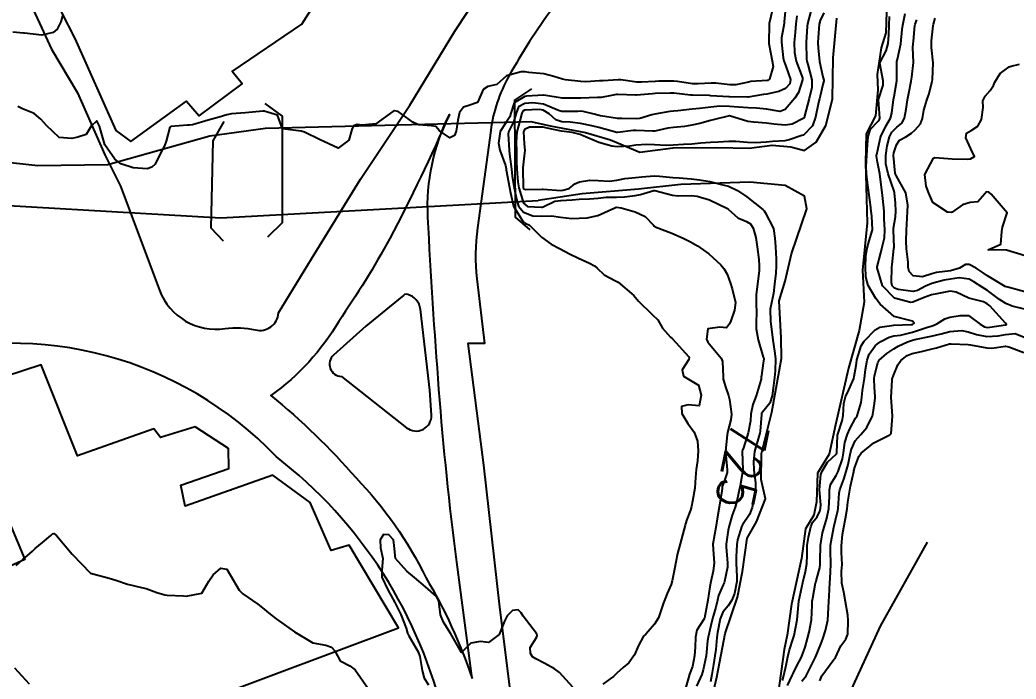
# Model space of a CAD drawing. Header units: metres. Extents: x 318500 to 325275, y 7408834 to 7428799.
# Drawn here: x 323416.3 to 323523.4, y 7419605.7 to 7419676.5 of the extents above; entities that cross this region are included whole.
import ezdxf
from ezdxf.enums import TextEntityAlignment as Align

# ---------------------------------------------------------------- set-up
doc = ezdxf.new("R2010")
doc.units = ezdxf.units.M
doc.header["$MEASUREMENT"] = 0
for name, color, linetype in [('Canteiro', 45, 'Continuous'), ('Cotas', 45, 'Continuous'), ('Curvas de Nivel 1m', 11, 'Continuous'), ('Curvas de Nivel 5m', 15, 'Continuous'), ('Divisas', 45, 'Continuous'), ('Edificações', 30, 'Continuous'), ('Hidrografia', 140, 'Continuous'), ('Pontes_Viadutos_Tubos', 190, 'Continuous'), ('Vias Primárias', 230, 'Continuous')]:
    doc.layers.add(name, color=color, linetype=linetype)
doc.styles.add('Style-STANDARD', font='STANDARD.shx')

msp = doc.modelspace()

# ---------------------------------------------------------------- linework, layer by layer
at = {"layer": 'Canteiro'}
msp.add_lwpolyline([(323460.36, 7419636.74), (323459.35, 7419645.41, 0.304862), (323457.99, 7419647.01, 0.332707), (323457.41, 7419646.78), (323453.49, 7419643.61), (323450.02, 7419640.5, 0.677457), (323450.86, 7419638.2), (323457.86, 7419632.7, 0.637175), (323460.55, 7419634.05), (323460.36, 7419636.74)], format="xyb", dxfattribs=at)
at = {"layer": 'Curvas de Nivel 1m', "flags": 128}
for points, elevation in [([(323497.21, 7419677.63), (323496.86, 7419676.12), (323496.84, 7419675.97), (323496.81, 7419674.12), (323496.83, 7419673.96), (323497.17, 7419672.11), (323497.27, 7419671.49), (323496.89, 7419670.12), (323496.73, 7419670.01), (323496.62, 7419669.98), (323494.89, 7419669.87), (323494.62, 7419669.83), (323493.25, 7419669.53), (323492.61, 7419669.52), (323491.12, 7419669.69), (323490.61, 7419669.71), (323489.22, 7419669.62), (323488.61, 7419669.64), (323487, 7419669.87), (323486.61, 7419669.91), (323484.98, 7419669.91), (323484.61, 7419669.89), (323483.12, 7419669.8), (323482.61, 7419669.81), (323480.89, 7419670.06), (323480.62, 7419670.08), (323479, 7419669.97), (323478.61, 7419669.95), (323477.13, 7419669.86), (323476.61, 7419669.87), (323474.95, 7419670.08), (323474.62, 7419670.14), (323473.7, 7419670.43), (323472.62, 7419670.7), (323471.01, 7419670.85), (323470.62, 7419670.92), (323470.18, 7419670.92), (323468.62, 7419670.49), (323467.56, 7419669.55), (323466.6, 7419669.36), (323466.1, 7419669.03), (323465.9, 7419668.53), (323465.48, 7419667.64), (323464.57, 7419667.3), (323463.99, 7419667.14), (323463.54, 7419666.56), (323463.36, 7419665.75), (323463.2, 7419664.56), (323463.02, 7419664.08), (323462.53, 7419663.83), (323461.42, 7419664.59), (323461, 7419665.04), (323460.55, 7419665.14), (323459.15, 7419665.23), (323458.55, 7419665.51), (323456.98, 7419666.65), (323456.56, 7419666.73), (323456.49, 7419666.73), (323456.38, 7419666.65), (323454.55, 7419665.35), (323453.05, 7419665.2), (323452.55, 7419665.27), (323452.15, 7419665.11), (323451.97, 7419664.72), (323451.67, 7419663.57), (323450.51, 7419662.73), (323448.52, 7419663.67), (323446.88, 7419664.44), (323446.54, 7419664.55), (323444.54, 7419664.81), (323444, 7419666.26), (323442.56, 7419666.71), (323442.41, 7419666.7), (323440.56, 7419666.51), (323439.03, 7419666.41), (323438.55, 7419666.31), (323437.71, 7419666.06), (323436.55, 7419665.75), (323434.84, 7419665.24), (323434.54, 7419665.18), (323434.32, 7419665.18), (323432.54, 7419665.06), (323432.4, 7419664.97), (323432.03, 7419663.47), (323431.83, 7419662.98), (323431.39, 7419662.1), (323430.84, 7419660.99), (323430.48, 7419660.67), (323429.99, 7419660.52), (323428.48, 7419660.6), (323427.16, 7419661.04), (323426.49, 7419661.54), (323425.41, 7419663.07), (323425.01, 7419664.6), (323424.84, 7419665.08), (323424.75, 7419665.29), (323424.55, 7419665.65), (323423.96, 7419665.09), (323423.41, 7419664.21), (323422.52, 7419663.91), (323421.87, 7419663.76), (323420.52, 7419663.87), (323419.14, 7419665.15), (323418.86, 7419665.47), (323418.55, 7419665.84), (323417.84, 7419666.46), (323416.56, 7419666.95), (323416.07, 7419667.19)], 728), ([(323498.64, 7419678.1), (323498.48, 7419676.32), (323498.45, 7419676.1), (323498.19, 7419674.59), (323498.18, 7419674.1), (323498.35, 7419672.41), (323498.42, 7419672.1), (323498.64, 7419671.55), (323499.14, 7419670.09), (323499.07, 7419669.63), (323498.61, 7419669.14), (323497.9, 7419668.81), (323496.6, 7419668.54), (323496.23, 7419668.49), (323494.59, 7419668.21), (323494.53, 7419668.21), (323492.59, 7419668.25), (323492.52, 7419668.25), (323490.59, 7419668.36), (323490.42, 7419668.37), (323488.59, 7419668.4), (323488.41, 7419668.42), (323486.6, 7419668.63), (323486.22, 7419668.64), (323484.59, 7419668.58), (323484.32, 7419668.56), (323482.59, 7419668.43), (323482.47, 7419668.43), (323480.59, 7419668.49), (323480.45, 7419668.48), (323479.72, 7419668.35), (323478.8, 7419668.15), (323478.59, 7419668.17), (323478.4, 7419668.18), (323476.59, 7419668.09), (323474.91, 7419668.08), (323474.59, 7419668.11), (323472.63, 7419668.4), (323472.59, 7419668.4), (323470.76, 7419668.3), (323470.59, 7419668.28), (323469.45, 7419667.61), (323469.06, 7419666.48), (323468.96, 7419666.09), (323468.55, 7419665.46), (323467.93, 7419664.5), (323467.75, 7419663.27), (323467.9, 7419662.5), (323468.49, 7419660.86), (323468.57, 7419660.49), (323468.59, 7419660.38), (323468.94, 7419658.49), (323469.03, 7419657.91), (323469.37, 7419656.48), (323470.41, 7419654.81), (323470.61, 7419654.66), (323471.07, 7419654.46), (323472.39, 7419653.18), (323473.41, 7419652.42), (323474.37, 7419651.91), (323475.38, 7419651.38), (323476.36, 7419650.9), (323477.55, 7419650.37), (323478.07, 7419650.09), (323478.34, 7419649.83), (323479.11, 7419649.12), (323480.33, 7419648.47), (323480.62, 7419648.33), (323482.31, 7419646.9), (323482.81, 7419646.3), (323484.28, 7419644.87), (323484.89, 7419644.27), (323485.39, 7419643.39), (323486.25, 7419642.44), (323486.46, 7419642.25), (323488.22, 7419640.3), (323488.25, 7419640.23), (323488.22, 7419640.02), (323487.51, 7419638.93), (323487.63, 7419638.24), (323488.19, 7419637.91), (323489.24, 7419637.28), (323489.54, 7419636.21), (323489.33, 7419635.03), (323488.15, 7419635.16), (323487.43, 7419634.96), (323487.47, 7419634.24), (323488.12, 7419633.14), (323488.8, 7419632.22), (323489.14, 7419631.25), (323489.22, 7419630.21), (323489.16, 7419629.13), (323488.99, 7419628.22), (323488.92, 7419627.34), (323488.85, 7419626.22), (323488.61, 7419624.81), (323488.5, 7419624.22), (323488.39, 7419623.84), (323487.99, 7419622.82), (323487.85, 7419622.36), (323487.82, 7419622.23), (323487.43, 7419620.76), (323487.29, 7419620.24), (323487, 7419619.17), (323486.8, 7419618.24), (323486.67, 7419617.49), (323486.43, 7419616.24), (323486.3, 7419615.84), (323485.88, 7419614.88), (323485.69, 7419614.43), (323485.62, 7419614.25), (323485.48, 7419613.87), (323484.95, 7419612.26), (323484.53, 7419611.58), (323483.83, 7419610.79), (323483.58, 7419610.53), (323483.35, 7419610.29), (323482.79, 7419609.31), (323482.38, 7419608.3), (323481.78, 7419607.43), (323481.14, 7419606.95), (323480.48, 7419606.32), (323480.13, 7419605.96), (323479.76, 7419605.72), (323478.95, 7419605.15)], 727), ([(323420.89, 7419676.94), (323420.69, 7419676.31), (323420.3, 7419675.51), (323419.88, 7419675.14), (323418.67, 7419674.85), (323416.78, 7419675.07), (323416.67, 7419675.09), (323415.55, 7419675.2)], 729), ([(323499.84, 7419676.95), (323499.73, 7419676.08), (323499.63, 7419675.14), (323499.55, 7419674.09), (323499.58, 7419673.01), (323499.76, 7419672.08), (323500.42, 7419670.27), (323500.44, 7419670.07), (323499.99, 7419668.69), (323499.61, 7419668.08), (323498.58, 7419666.86), (323498.02, 7419666.66), (323496.58, 7419666.92), (323495.48, 7419667.03), (323494.58, 7419667.06), (323493.56, 7419667.14), (323492.58, 7419667.21), (323491.55, 7419667.22), (323490.58, 7419667.14), (323489.35, 7419666.99), (323488.58, 7419666.9), (323487.04, 7419666.72), (323486.57, 7419666.7), (323486.16, 7419666.68), (323484.57, 7419666.39), (323484.23, 7419666.29), (323482.95, 7419665.91), (323482.56, 7419665.89), (323481, 7419665.9), (323480.56, 7419665.92), (323478.72, 7419666.21), (323478.57, 7419666.24), (323478.04, 7419666.37), (323476.85, 7419666.67), (323476.57, 7419666.69), (323476.29, 7419666.68), (323474.56, 7419666.66), (323474.2, 7419666.78), (323472.58, 7419667.44), (323471.44, 7419667.59), (323470.58, 7419667.51), (323469.9, 7419667.15), (323469.65, 7419666.48), (323469.41, 7419665.62), (323468.84, 7419664.49), (323468.78, 7419664.25), (323468.88, 7419662.49), (323468.92, 7419662.07), (323469.13, 7419660.48), (323469.23, 7419659.73), (323469.44, 7419658.48), (323469.69, 7419657.23), (323469.9, 7419656.48), (323470.42, 7419655.85), (323471.44, 7419655.47), (323472.42, 7419655.41), (323473.44, 7419655.44), (323474.42, 7419655.33), (323475.65, 7419655.16), (323476.42, 7419655.2), (323477.29, 7419655.25), (323478.42, 7419655.48), (323480.24, 7419656.33), (323480.39, 7419656.37), (323480.43, 7419656.38), (323480.95, 7419656.32), (323482.43, 7419655.9), (323483.52, 7419655.39), (323484.41, 7419654.44), (323484.48, 7419654.35), (323484.59, 7419654.28), (323486.4, 7419653.58), (323487.59, 7419653.04), (323488.39, 7419652.65), (323489.16, 7419652.22), (323490.37, 7419651.37), (323491.64, 7419650.18), (323491.96, 7419649.79), (323492.34, 7419649.19), (323492.71, 7419648.17), (323492.88, 7419647.61), (323493.22, 7419646.16), (323493.14, 7419645.31), (323492.73, 7419644.17), (323492.59, 7419643.84), (323492.26, 7419643.44), (323491.56, 7419643.48), (323490.26, 7419643.32), (323490.11, 7419642.2), (323490.25, 7419641.89), (323491.69, 7419640.18), (323491.84, 7419639.8), (323491.9, 7419638.17), (323491.92, 7419637.91), (323492.18, 7419636.98), (323492.49, 7419636.17), (323492.59, 7419635.74), (323492.8, 7419634.16), (323492.74, 7419633.55), (323492.37, 7419632.17), (323492.33, 7419631.94), (323492.16, 7419630.17), (323492.17, 7419630.09), (323492.35, 7419628.17), (323492.33, 7419627.9), (323492.04, 7419627.04), (323491.81, 7419626.4), (323491.78, 7419626.17), (323491.75, 7419625.9), (323491.47, 7419624.18), (323491.25, 7419622.92), (323491.15, 7419622.18), (323490.97, 7419621.18), (323490.81, 7419620.19), (323490.87, 7419619.12), (323490.94, 7419618.18), (323490.82, 7419617.29), (323490.59, 7419616.19), (323490.48, 7419615.6), (323490.26, 7419614.19), (323489.88, 7419612.23), (323489.87, 7419612.2), (323489.87, 7419612.18), (323489.85, 7419612.15), (323489.08, 7419610.96), (323488.93, 7419610.21), (323488.91, 7419609.11), (323488.84, 7419608.21), (323488.59, 7419607.03), (323488.3, 7419606.22), (323488.17, 7419605.82), (323487.74, 7419604.33)], 726), ([(323502.72, 7419677.27), (323502.32, 7419676.44), (323502.23, 7419676.05), (323502.12, 7419674.61), (323502.09, 7419674.05), (323502.1, 7419673.49), (323502.26, 7419672.05), (323502.63, 7419670.39), (323502.72, 7419670.04), (323502.72, 7419669.94), (323502.61, 7419669.56), (323502.33, 7419668.31), (323502.27, 7419668.04), (323502.16, 7419667.62), (323501.82, 7419666.05), (323501.5, 7419665.11), (323500.54, 7419664.12), (323500.5, 7419664.11), (323500.35, 7419664.07), (323499.01, 7419663.62), (323498.53, 7419663.52), (323497.2, 7419663.44), (323496.53, 7419663.38), (323495.38, 7419663.28), (323494.53, 7419663.32), (323493.26, 7419663.44), (323492.53, 7419663.44), (323491.35, 7419663.37), (323490.53, 7419663.34), (323489.49, 7419663.25), (323488.52, 7419663.15), (323487.65, 7419663.11), (323486.52, 7419663.04), (323485.78, 7419663.01), (323484.52, 7419663.07), (323483.71, 7419663.11), (323482.52, 7419663.04), (323481.88, 7419662.95), (323480.52, 7419662.87), (323479.92, 7419662.93), (323478.52, 7419663.35), (323476.87, 7419664.05), (323476.54, 7419664.19), (323475.67, 7419664.4), (323474.54, 7419664.55), (323472.98, 7419664.87), (323472.55, 7419664.99), (323471.07, 7419664.98), (323470.54, 7419664.74), (323470.46, 7419664.55), (323470.45, 7419664.47), (323470.52, 7419663.18), (323470.59, 7419662.47), (323470.5, 7419661.89), (323470.35, 7419660.6), (323470.35, 7419660.47), (323470.4, 7419658.53), (323470.41, 7419658.47), (323470.46, 7419658.35), (323470.66, 7419658.27), (323472.46, 7419658.33), (323472.57, 7419658.32), (323474.46, 7419658.19), (323474.66, 7419658.2), (323475.36, 7419658.4), (323475.96, 7419658.9), (323476.47, 7419659.1), (323477.58, 7419659.27), (323478.47, 7419659.26), (323479.65, 7419659.17), (323480.47, 7419659.28), (323481.33, 7419659.47), (323482.48, 7419659.56), (323483.15, 7419659.63), (323484.48, 7419659.74), (323485.05, 7419659.7), (323486.48, 7419659.57), (323487.19, 7419659.53), (323488.48, 7419659.42), (323489.36, 7419659.34), (323490.47, 7419659.14), (323491.86, 7419658.79), (323492.47, 7419658.63), (323493.46, 7419658.17), (323494.45, 7419657.49), (323496.17, 7419656.12), (323496.3, 7419656), (323496.43, 7419655.83), (323497.3, 7419654.11), (323497.46, 7419653.04), (323497.53, 7419652.11), (323497.62, 7419650.84), (323497.61, 7419650.1), (323497.55, 7419649.31), (323497.42, 7419648.1), (323497.32, 7419647.1), (323497.1, 7419646.11), (323496.97, 7419645.43), (323497.01, 7419644.11), (323497.13, 7419642.98), (323497.23, 7419642.11), (323497.43, 7419640.91), (323497.52, 7419640.1), (323497.49, 7419638.81), (323497.43, 7419638.1), (323497.32, 7419637.24), (323497.17, 7419636.11), (323496.93, 7419635.34), (323496.14, 7419634.37), (323496.04, 7419634.22), (323496.01, 7419634.12), (323495.89, 7419632.34), (323495.86, 7419632.12), (323495.75, 7419631.77), (323495.29, 7419630.13), (323495.15, 7419629.05), (323495.21, 7419628.13), (323495.38, 7419626.79), (323495.37, 7419626.13), (323495.23, 7419625.34), (323495.02, 7419624.13), (323494.75, 7419623.39), (323493.98, 7419622.27), (323493.94, 7419622.19), (323493.92, 7419622.15), (323493.46, 7419620.65), (323493.37, 7419620.16), (323493.29, 7419618.81), (323493.31, 7419618.16), (323493.39, 7419616.67), (323493.37, 7419616.16), (323493.14, 7419614.9), (323492.85, 7419614.16), (323492.45, 7419613.58), (323491.86, 7419612.9), (323491.57, 7419612.17), (323491.31, 7419610.7), (323491.23, 7419610.18), (323491.1, 7419608.88), (323491.02, 7419608.18), (323490.85, 7419607.25), (323490.7, 7419606.19), (323490.54, 7419605.41)], 724), ([(323498.3, 7419605.55), (323498.42, 7419606.08), (323498.66, 7419607.2), (323498.86, 7419608.08), (323499.05, 7419608.83), (323499.44, 7419610.07), (323499.52, 7419610.38), (323499.85, 7419612.07), (323500.04, 7419614.07), (323500.37, 7419615.58), (323500.48, 7419616.06), (323500.74, 7419617.24), (323500.89, 7419618.06), (323500.94, 7419619.05), (323500.95, 7419620.05), (323501.08, 7419620.94), (323501.34, 7419622.05), (323501.52, 7419622.52), (323502, 7419623.12), (323502.31, 7419623.73), (323502.38, 7419624.03), (323502.39, 7419624.41), (323502.27, 7419626.04), (323502.42, 7419627.67), (323502.54, 7419628.03), (323503.12, 7419628.98), (323504.09, 7419629.9), (323504.12, 7419629.98), (323504.13, 7419630.01), (323504.21, 7419631.91), (323504.22, 7419632.01), (323504.7, 7419633.44), (323504.82, 7419634), (323504.87, 7419635.29), (323505.04, 7419636), (323505.43, 7419636.75), (323505.94, 7419637.99), (323505.99, 7419638.19), (323506.21, 7419639.39), (323506.28, 7419639.93), (323506.29, 7419639.99), (323506.74, 7419641.48), (323507.05, 7419641.98), (323508.26, 7419643.22), (323508.74, 7419643.48), (323510.27, 7419643.72), (323512.12, 7419643.77), (323512.27, 7419643.8), (323512.43, 7419643.91), (323512.27, 7419644.13), (323511.99, 7419644.2), (323510.28, 7419644.66), (323508.8, 7419645.96), (323508.31, 7419646.58), (323507.48, 7419647.97), (323507.26, 7419648.89), (323507.22, 7419649.98), (323507.25, 7419651.09), (323507.37, 7419651.98), (323507.6, 7419652.76), (323507.95, 7419653.97), (323507.89, 7419655.43), (323507.83, 7419655.97), (323507.76, 7419656.65), (323507.55, 7419657.97), (323507.42, 7419659.03), (323507.3, 7419659.98), (323507.28, 7419660.76), (323507.35, 7419661.98), (323507.42, 7419663.08), (323507.5, 7419663.98), (323507.76, 7419664.77), (323508.57, 7419665.64), (323508.7, 7419665.83), (323508.74, 7419665.96), (323508.61, 7419667.94), (323508.6, 7419667.96), (323509.09, 7419669.48), (323509.12, 7419669.96), (323508.75, 7419671.85), (323508.77, 7419671.96), (323509.42, 7419673.19), (323509.64, 7419673.95), (323509.72, 7419674.91), (323509.74, 7419675.95), (323509.79, 7419676.87)], 724), ([(323524.3, 7419645.44), (323522.99, 7419645.77), (323522.3, 7419646.05), (323521.63, 7419646.47), (323520.32, 7419647.42), (323519.74, 7419647.81), (323518.87, 7419648.36), (323518.34, 7419648.64), (323517.29, 7419648.8), (323516.34, 7419648.67), (323515.66, 7419648.54), (323514.33, 7419648.18), (323513.67, 7419647.89), (323512.8, 7419647.43), (323512.32, 7419647.32), (323510.71, 7419647.55), (323510.33, 7419647.68), (323510.08, 7419647.94), (323509.99, 7419648.29), (323510.05, 7419649.94), (323510.08, 7419650.22), (323510.27, 7419651.94), (323510.28, 7419652.05), (323510.22, 7419653.94), (323510.23, 7419654.12), (323510.42, 7419655.35), (323510.48, 7419655.94), (323510.44, 7419656.82), (323510.33, 7419657.94), (323510.28, 7419658.12), (323509.65, 7419659.95), (323509.41, 7419661.04), (323509.38, 7419661.95), (323509.52, 7419662.96), (323509.79, 7419663.95), (323510.04, 7419664.46), (323510.56, 7419664.99), (323511.1, 7419665.4), (323511.39, 7419665.93), (323511.58, 7419666.93), (323511.74, 7419667.92), (323511.87, 7419668.65), (323512.12, 7419669.92), (323512.19, 7419670.35), (323512.35, 7419671.91), (323512.3, 7419673.55), (323512.32, 7419673.92), (323512.36, 7419674.23), (323512.52, 7419675.91), (323512.55, 7419676.06), (323512.71, 7419676.52)], 726), ([(323524.32, 7419647.31), (323522.51, 7419647.78), (323522.37, 7419647.82), (323522.33, 7419647.84), (323522.23, 7419647.88), (323520.34, 7419649.02), (323519.86, 7419649.33), (323519.11, 7419649.82), (323518.36, 7419650.23), (323517.95, 7419650.24), (323517.31, 7419649.85), (323516.35, 7419649.55), (323514.85, 7419649.37), (323514.34, 7419649.24), (323513.34, 7419648.9), (323512.34, 7419649), (323511.89, 7419649.46), (323511.81, 7419649.92), (323511.8, 7419650.48), (323511.63, 7419651.92), (323511.59, 7419652.72), (323511.63, 7419653.92), (323511.7, 7419655.2), (323511.74, 7419655.92), (323511.76, 7419656.6), (323511.53, 7419657.92), (323510.49, 7419659.79), (323510.42, 7419659.94), (323510.4, 7419660.03), (323510.23, 7419661.94), (323510.25, 7419662.21), (323510.53, 7419663.08), (323510.87, 7419663.6), (323511.53, 7419663.93), (323512.15, 7419664.32), (323512.55, 7419664.7), (323513.13, 7419665.33), (323513.35, 7419665.9), (323513.48, 7419666.8), (323513.81, 7419667.89), (323514, 7419668.48), (323514.36, 7419669.88), (323514.4, 7419670.11), (323514.49, 7419671.88), (323514.32, 7419673.54), (323514.29, 7419673.89), (323514.31, 7419674.26), (323514.48, 7419675.88), (323514.52, 7419676.06), (323514.71, 7419676.69)], 727), ([(323524.37, 7419651.16), (323522.38, 7419651.78), (323520.38, 7419651.8), (323521.76, 7419652.41), (323521.86, 7419653.79), (323521.95, 7419654.25), (323522.43, 7419655.78), (323520.7, 7419657.8), (323520.46, 7419658), (323520.23, 7419658.04), (323520.04, 7419657.81), (323519.3, 7419656.96), (323518.45, 7419656.88), (323517.63, 7419656.65), (323516.51, 7419655.86), (323516.43, 7419655.82), (323516.03, 7419655.86), (323514.45, 7419656.9), (323514.01, 7419657.89), (323513.73, 7419658.64), (323513.59, 7419659.89), (323514.51, 7419661.64), (323514.66, 7419661.72), (323516.51, 7419661.57), (323518.21, 7419661.54), (323518.51, 7419661.58), (323518.91, 7419661.82), (323518.52, 7419662.64), (323518.01, 7419663.84), (323518.07, 7419664.32), (323518.55, 7419664.61), (323519.28, 7419665.1), (323519.67, 7419665.81), (323519.85, 7419667.08), (323519.82, 7419667.81), (323520.09, 7419668.32), (323520.61, 7419668.92), (323520.97, 7419669.44), (323521.12, 7419669.8), (323521.68, 7419670.75), (323522.65, 7419671.47), (323522.87, 7419671.55), (323523.75, 7419671.76)], 728), ([(323500.35, 7419605.47), (323500.81, 7419606.05), (323501.79, 7419607.98), (323501.82, 7419608.04), (323502.41, 7419609.43), (323502.63, 7419610.03), (323502.92, 7419610.93), (323503.15, 7419612.02), (323503.23, 7419613.39), (323503.25, 7419614.02), (323503.29, 7419614.61), (323503.38, 7419616.02), (323503.42, 7419616.51), (323503.49, 7419618.02), (323503.43, 7419619.5), (323503.44, 7419620.02), (323503.5, 7419620.47), (323503.81, 7419622.01), (323503.84, 7419622.15), (323503.99, 7419622.78), (323504.22, 7419623.79), (323504.26, 7419624.01), (323504.38, 7419625.66), (323504.45, 7419626.01), (323504.88, 7419627.17), (323505.13, 7419628), (323505.33, 7419628.74), (323505.59, 7419629.99), (323505.69, 7419630.4), (323506.1, 7419631.27), (323506.72, 7419631.98), (323507.36, 7419632.73), (323507.97, 7419633.96), (323508, 7419634.1), (323508.16, 7419635.3), (323508.23, 7419635.89), (323508.24, 7419635.96), (323508.24, 7419636.02), (323508.18, 7419637.04), (323508.14, 7419637.92), (323508.15, 7419637.96), (323508.15, 7419638), (323508.19, 7419638.26), (323508.52, 7419639.66), (323508.69, 7419639.95), (323509.5, 7419640.67), (323510.24, 7419641.17), (323510.72, 7419641.45), (323511.73, 7419641.92), (323512.25, 7419642.1), (323512.51, 7419642.17), (323514.26, 7419642.52), (323515.34, 7419642.79), (323516.26, 7419643.02), (323517.55, 7419643.13), (323518.26, 7419643), (323519.14, 7419642.7), (323520.26, 7419642.5), (323521.47, 7419642.58), (323522.26, 7419642.71), (323523.3, 7419642.8), (323524.26, 7419642.42)], 726), ([(323502.3, 7419605.49), (323502.52, 7419606.03), (323503.79, 7419607.79), (323503.9, 7419607.9), (323503.97, 7419608.01), (323504.55, 7419609.26), (323505.1, 7419610), (323505.31, 7419610.51), (323505.34, 7419612), (323505.29, 7419612.56), (323505.07, 7419614), (323504.86, 7419615.02), (323504.67, 7419616), (323504.63, 7419617.3), (323504.69, 7419618), (323504.64, 7419619.31), (323504.62, 7419620), (323504.75, 7419621.22), (323504.88, 7419622), (323505.05, 7419622.94), (323505.23, 7419624), (323505.31, 7419624.7), (323505.51, 7419626), (323505.6, 7419626.43), (323505.95, 7419627.99), (323505.97, 7419628.08), (323506.07, 7419628.45), (323506.48, 7419629.59), (323506.74, 7419629.98), (323508.1, 7419631.08), (323509.83, 7419631.93), (323509.97, 7419632.08), (323510.1, 7419633.93), (323510.1, 7419633.97), (323509.96, 7419635.93), (323510.07, 7419637.81), (323510.08, 7419637.93), (323510.1, 7419638.03), (323510.2, 7419638.29), (323510.69, 7419639.45), (323511, 7419639.92), (323511.69, 7419640.45), (323512.23, 7419640.67), (323513.23, 7419640.9), (323514.24, 7419641.12), (323514.85, 7419641.27), (323516.25, 7419641.69), (323516.4, 7419641.71), (323518.25, 7419641.62), (323518.49, 7419641.59), (323520.24, 7419641.26), (323520.8, 7419641.23), (323522.25, 7419641.46), (323522.62, 7419641.4), (323524.24, 7419640.76)], 727), ([(323415.91, 7419617.88), (323416.58, 7419618.5), (323417.38, 7419619.17), (323417.65, 7419619.44), (323417.93, 7419619.71), (323418.74, 7419620.35), (323419.62, 7419621.13), (323419.79, 7419621.3), (323419.95, 7419621.35), (323420.24, 7419621.13), (323421.92, 7419619.1), (323423.9, 7419617.08), (323425.89, 7419616.53), (323426.62, 7419616.31), (323427.88, 7419615.9), (323429.36, 7419615.52), (323429.88, 7419615.42), (323431.02, 7419614.98), (323431.87, 7419614.73), (323432.12, 7419614.71), (323433.87, 7419614.63), (323434.18, 7419614.62), (323435.87, 7419614.92), (323436.59, 7419616.21), (323437.07, 7419616.9), (323437.91, 7419617.6), (323438.55, 7419617.52), (323438.9, 7419616.88), (323439.88, 7419615.24), (323440.27, 7419614.86), (323441.86, 7419613.73), (323442.37, 7419613.35), (323443.01, 7419612.82), (323443.84, 7419612.17), (323445.82, 7419610.78), (323447.8, 7419609.59), (323449.19, 7419609.35), (323449.8, 7419609.13), (323450.14, 7419608.72), (323450.74, 7419607.67), (323451.77, 7419607.12), (323452.34, 7419606.69), (323453.74, 7419604.68)], 728), ([(323475.75, 7419604.83), (323474.31, 7419606.4), (323473.77, 7419606.8), (323472.73, 7419607.37), (323471.78, 7419607.87), (323471.42, 7419608.08), (323471.18, 7419608.45), (323471.16, 7419609.09), (323471.82, 7419610.17), (323471.92, 7419610.34), (323471.92, 7419610.44), (323471.82, 7419610.58), (323470.39, 7419612.46), (323470.18, 7419612.8), (323469.86, 7419613.13), (323469.25, 7419613.08), (323468.68, 7419612.48), (323468.41, 7419611.91), (323467.82, 7419610.49), (323466.67, 7419609.64), (323465.81, 7419609.74), (323464.78, 7419609.56), (323463.79, 7419608.55), (323462.62, 7419610.56), (323461.84, 7419611.8), (323461.51, 7419612.58), (323461.34, 7419614.05), (323461.07, 7419614.58), (323459.89, 7419615.62), (323458.72, 7419616.62), (323457.91, 7419617.27), (323456.67, 7419618.64), (323456.54, 7419620.05), (323456.47, 7419620.64), (323455.96, 7419621.19), (323455.39, 7419621.22), (323455.03, 7419620.66), (323455.07, 7419619.79), (323455.32, 7419618.66), (323455.2, 7419617.38), (323455.22, 7419616.66), (323455.88, 7419615.22), (323456.2, 7419614.65), (323456.59, 7419613.91), (323457.26, 7419612.64), (323457.83, 7419611.16), (323457.97, 7419610.63), (323458.1, 7419610.34), (323459.1, 7419608.61), (323459.29, 7419608.11), (323459.54, 7419606.6), (323459.76, 7419605.81), (323460.22, 7419605.07)], 727), ([(323417.34, 7419605.16), (323415.76, 7419606.87)], 728)]:
    msp.add_lwpolyline(points, dxfattribs=dict(at, elevation=elevation))
at = {"layer": 'Curvas de Nivel 5m', "elevation": 725, "flags": 128}
for points in [[(323501.34, 7419677.44), (323500.98, 7419676.07), (323500.94, 7419675.82), (323500.84, 7419674.07), (323500.87, 7419672.28), (323500.9, 7419672.07), (323500.99, 7419671.72), (323501.44, 7419670.06), (323501.42, 7419669.24), (323501.14, 7419668.06), (323500.66, 7419666.16), (323500.64, 7419666.07), (323500.62, 7419666.01), (323500.57, 7419665.96), (323499.34, 7419665.31), (323498.56, 7419665.19), (323497.35, 7419665.32), (323496.56, 7419665.41), (323495.2, 7419665.5), (323494.56, 7419665.59), (323492.57, 7419666.18), (323490.96, 7419665.8), (323490.56, 7419665.7), (323489.39, 7419665.38), (323488.55, 7419665.2), (323487.73, 7419665.06), (323486.55, 7419664.94), (323485.95, 7419664.86), (323484.54, 7419664.56), (323484.29, 7419664.54), (323482.54, 7419664.63), (323482.24, 7419664.62), (323480.54, 7419664.4), (323480.47, 7419664.41), (323478.55, 7419664.93), (323477.79, 7419665.13), (323476.56, 7419665.39), (323475.46, 7419665.5), (323474.55, 7419665.56), (323473.91, 7419665.78), (323473.2, 7419666.43), (323472.57, 7419666.81), (323472.14, 7419666.88), (323470.56, 7419666.79), (323470.35, 7419666.69), (323470.26, 7419666.47), (323469.91, 7419665.11), (323469.73, 7419664.48), (323469.66, 7419663.34), (323469.67, 7419662.48), (323469.68, 7419661.29), (323469.72, 7419660.48), (323469.83, 7419659.11), (323469.93, 7419658.48), (323470.44, 7419656.83), (323470.85, 7419656.46), (323472.37, 7419656.38), (323472.43, 7419656.39), (323472.57, 7419656.44), (323473.82, 7419657.03), (323474.44, 7419657.12), (323475.67, 7419657.17), (323476.44, 7419657.24), (323477.53, 7419657.29), (323478.45, 7419657.37), (323479.33, 7419657.46), (323480.45, 7419657.47), (323481.28, 7419657.49), (323482.45, 7419657.64), (323483.01, 7419657.75), (323484.46, 7419658.18), (323484.55, 7419658.19), (323486.45, 7419657.68), (323487.07, 7419657.62), (323488.45, 7419657.63), (323489.11, 7419657.56), (323490.44, 7419657.16), (323492.38, 7419656.23), (323492.43, 7419656.2), (323492.45, 7419656.18), (323493.49, 7419655.23), (323494.42, 7419654.85), (323494.86, 7419654.59), (323495.12, 7419654.14), (323495.41, 7419653.12), (323495.57, 7419652.13), (323495.73, 7419650.76), (323495.79, 7419650.13), (323495.79, 7419649.58), (323495.61, 7419648.13), (323495.46, 7419646.99), (323495.44, 7419646.13), (323495.48, 7419644.93), (323495.45, 7419644.13), (323495.44, 7419643.32), (323495.68, 7419642.13), (323496.22, 7419640.28), (323496.26, 7419640.12), (323496.26, 7419640.08), (323496.21, 7419639.64), (323496.02, 7419638.3), (323496, 7419638.12), (323495.99, 7419637.92), (323495.45, 7419636.13), (323495.09, 7419635.2), (323494.89, 7419634.14), (323494.83, 7419633.44), (323494.59, 7419632.14), (323494.09, 7419630.55), (323493.98, 7419630.27), (323493.96, 7419630.15), (323494.03, 7419628.19), (323494.02, 7419628.15), (323493.73, 7419626.45), (323493.67, 7419626.15), (323493.37, 7419624.8), (323493.18, 7419624.16), (323492.86, 7419623.3), (323492.55, 7419622.16), (323492.45, 7419621.69), (323492.24, 7419620.17), (323492.23, 7419619.88), (323492.38, 7419618.17), (323492.37, 7419617.72), (323492.05, 7419616.17), (323492.02, 7419616.05), (323491.89, 7419615.81), (323491.4, 7419614.66), (323491.29, 7419614.18), (323491.1, 7419613.42), (323490.74, 7419612.19), (323490.57, 7419611.46), (323490.28, 7419610.19), (323490.22, 7419609.79), (323490.07, 7419608.2), (323489.77, 7419606.68), (323489.6, 7419606.2), (323489.02, 7419604.94)], [(323498.82, 7419605.02), (323499.34, 7419606.07), (323499.48, 7419606.37), (323499.78, 7419607.03), (323500.31, 7419608.06), (323500.72, 7419609.14), (323500.97, 7419610.05), (323501.14, 7419610.75), (323501.39, 7419612.05), (323501.46, 7419613.64), (323501.48, 7419614.05), (323501.54, 7419614.38), (323501.84, 7419616.04), (323501.86, 7419616.08), (323501.9, 7419616.25), (323502.31, 7419617.65), (323502.35, 7419618.03), (323502.34, 7419618.44), (323502.38, 7419620.03), (323502.59, 7419621.41), (323502.76, 7419622.03), (323503.05, 7419622.97), (323503.28, 7419624.02), (323503.35, 7419625.35), (323503.34, 7419626.02), (323503.46, 7419626.6), (323504.05, 7419627.55), (323504.21, 7419627.86), (323504.27, 7419628.01), (323504.72, 7419629.37), (323504.84, 7419630), (323505, 7419631.1), (323505.26, 7419632), (323505.52, 7419632.59), (323506.14, 7419633.71), (323506.25, 7419633.88), (323506.3, 7419633.99), (323506.74, 7419635.4), (323506.83, 7419635.98), (323506.89, 7419636.69), (323507.09, 7419637.98), (323507.22, 7419638.96), (323507.37, 7419639.97), (323507.6, 7419640.6), (323508.24, 7419641.48), (323508.5, 7419641.71), (323508.86, 7419641.95), (323509.76, 7419642.44), (323510.26, 7419642.56), (323510.97, 7419642.64), (323512.26, 7419642.97), (323513.89, 7419643.51), (323514.27, 7419643.61), (323514.48, 7419643.67), (323514.88, 7419643.87), (323515.73, 7419644.41), (323516.28, 7419644.56), (323517.38, 7419644.75), (323518.28, 7419644.76), (323519.55, 7419643.81), (323519.99, 7419643.52), (323520.27, 7419643.46), (323520.58, 7419643.48), (323522.27, 7419643.74), (323522.37, 7419643.78), (323522.27, 7419643.94), (323520.57, 7419645.8), (323520.3, 7419646.02), (323519.88, 7419646.23), (323518.31, 7419646.62), (323516.94, 7419647.24), (323516.32, 7419647.35), (323515.07, 7419647.12), (323514.32, 7419646.97), (323513.51, 7419646.69), (323512.3, 7419646.18), (323512.08, 7419646.14), (323510.31, 7419646.62), (323509.05, 7419647.95), (323508.45, 7419649.86), (323508.45, 7419649.96), (323508.86, 7419651.47), (323508.98, 7419651.95), (323509.24, 7419653.11), (323509.27, 7419653.95), (323509.23, 7419655.14), (323509.22, 7419655.95), (323509.07, 7419657.33), (323509, 7419657.95), (323508.8, 7419659.65), (323508.74, 7419659.96), (323508.5, 7419661.23), (323508.4, 7419661.85), (323508.4, 7419661.96), (323508.41, 7419662.06), (323508.52, 7419662.55), (323508.78, 7419663.71), (323508.85, 7419663.96), (323509.41, 7419665.1), (323509.89, 7419665.95), (323510.04, 7419666.48), (323510.22, 7419667.94), (323510.28, 7419668.26), (323510.57, 7419669.94), (323510.57, 7419669.99), (323510.56, 7419671.94), (323510.58, 7419672.02), (323510.65, 7419672.28), (323510.99, 7419673.94), (323511.15, 7419675.47), (323511.21, 7419675.93), (323511.46, 7419677.19)]]:
    msp.add_lwpolyline(points, dxfattribs=at)
at = {"layer": 'Divisas'}
msp.add_lwpolyline([(323513.83, 7419620.4), (323508.8, 7419611.38), (323494.5, 7419580.18), (323491.6, 7419560.2), (323485.45, 7419527.14)], dxfattribs=at)
at = {"layer": 'Edificações'}
for points in [[(323416.33, 7419685.98), (323422.2, 7419674.49), (323426.61, 7419664.62), (323428.23, 7419663.43), (323434.2, 7419667.77), (323435.57, 7419666.19), (323440.19, 7419669.63), (323439.11, 7419670.96), (323446.6, 7419676.06), (323451.56, 7419683.86)], [(323436.31, 7419603.47), (323457, 7419611.19), (323451.68, 7419620.07), (323449.75, 7419619.5), (323447.49, 7419624.68), (323443.48, 7419627.61), (323434.06, 7419624.27), (323433.58, 7419626.53), (323438.77, 7419628.32), (323438.72, 7419630.48), (323435.14, 7419632.79), (323431.42, 7419631.66), (323430.7, 7419632.56), (323422.5, 7419629.69), (323418.59, 7419639.44), (323410.86, 7419636.95)], [(323414.19, 7419624.88), (323416.83, 7419618.53), (323408.12, 7419614.6)]]:
    msp.add_lwpolyline(points, dxfattribs=at)
at = {"layer": 'Hidrografia'}
for points in [[(323363.47, 7419711.73), (323380.16, 7419682.33), (323385.72, 7419673.74), (323389.4, 7419668.53), (323391.09, 7419665.94), (323394.26, 7419663.25), (323397.58, 7419660.95), (323400.53, 7419658.91), (323405.77, 7419657.12), (323437.89, 7419655.24), (323472.03, 7419657.12)], [(323509.5, 7419678.5), (323509.4, 7419675.11), (323508.89, 7419673.49), (323508.45, 7419670.63), (323508.55, 7419668.98), (323508.28, 7419666.19), (323507.27, 7419664.27), (323507.19, 7419661.16), (323507.37, 7419654.7), (323506.9, 7419649.61), (323507.06, 7419646.2), (323506.51, 7419643.14), (323505.39, 7419639.09), (323503.99, 7419632.99), (323503.29, 7419629.85), (323502.05, 7419627.82), (323501.93, 7419624.72), (323501.66, 7419623.29), (323500.77, 7419621.85), (323500.31, 7419618.66), (323499.26, 7419613.74), (323498.79, 7419610.43), (323498.45, 7419608.86), (323497.62, 7419602.67)], [(323405.17, 7419662.31), (323418.23, 7419660.88), (323425.76, 7419660.97), (323436.73, 7419664.06), (323442.7, 7419664.88), (323471.22, 7419665.59), (323473.29, 7419665.12), (323477.09, 7419664.39), (323479.79, 7419663.61), (323482.93, 7419662.3), (323486.54, 7419662.76), (323491.24, 7419662.81), (323494.71, 7419662.71), (323497.19, 7419663.05), (323499.18, 7419662.86), (323500.65, 7419662.47), (323501.92, 7419663.37), (323502.95, 7419665.15), (323503.67, 7419667.98), (323503.73, 7419672.44), (323504.14, 7419676.69)], [(323490.41, 7419602.33), (323491.23, 7419605.91), (323492.12, 7419610.6), (323493.44, 7419614.48), (323493.97, 7419617.26), (323494.5, 7419620.85), (323495.5, 7419622.6), (323496.47, 7419625.04), (323496, 7419627.15), (323496.03, 7419629.93), (323497.15, 7419634.37), (323498.18, 7419640.13), (323498.15, 7419642.36), (323497.94, 7419646.33), (323498.56, 7419648.43), (323499.24, 7419651.37), (323500.89, 7419656.21), (323500.65, 7419657.56), (323498.56, 7419658.73), (323494.76, 7419659.09), (323487.36, 7419658.82), (323482.8, 7419658.32), (323476.74, 7419657.82), (323472.03, 7419657.12)]]:
    msp.add_lwpolyline(points, dxfattribs=at)
at = {"layer": 'Pontes_Viadutos_Tubos'}
for points in [[(323471.29, 7419669.1), (323469.47, 7419667.87), (323469.53, 7419655.3), (323471.11, 7419653.95)], [(323442.63, 7419667.52), (323444.5, 7419666.17), (323444.5, 7419654.7), (323442.92, 7419653.18)], [(323438.21, 7419665.58), (323437.04, 7419663.53), (323436.81, 7419654.17), (323438.15, 7419652.77)]]:
    msp.add_lwpolyline(points, dxfattribs=at)
at = {"layer": 'Vias Primárias'}
for points in [[(323415.83, 7419583.3), (323419.05, 7419572.75), (323421.03, 7419562.09), (323421.35, 7419557.37), (323421.62, 7419546.02), (323420.65, 7419534.77), (323419.85, 7419529.55), (323419.49, 7419524.99, 0.238184), (323422.13, 7419522.67), (323425.33, 7419521.77), (323439.38, 7419519.04), (323447.04, 7419517.34, 0.392019), (323449.51, 7419518.78), (323449.89, 7419520.08), (323454.11, 7419536.78), (323456.93, 7419548.51), (323462.14, 7419572.41), (323463.2, 7419579.6, 0.075507), (323463.15, 7419593.44, 0), (323461.93, 7419601.3, 0.173993), (323443.83, 7419629.61, 0.279998), (323404.32, 7419640.18, 0.277838)], [(323934.92, 7420316.78, 0), (323936.24, 7420308.85)], [(323715.64, 7420145.55, 0), (323709.04, 7420132.94)], [(323939.28, 7420278.62, 0), (323933.27, 7420270.92)], [(323836.4, 7420021.22), (323839.69, 7420014.55, -0.172492), (323840.74, 7420005.61, 0), (323839.68, 7420001, -0.226003), (323822.5, 7419987.87), (323816.05, 7419986.26), (323809.84, 7419985.76), (323797.86, 7419985.56), (323783.43, 7419986.55), (323778.02, 7419986.1, 0.920221), (323778.02, 7419984.65), (323787.03, 7419982.65), (323805.47, 7419977.44), (323826.97, 7419970.98), (323850.37, 7419962.96), (323868.11, 7419955.75), (323881.53, 7419947.78), (323892.01, 7419939.96), (323903.28, 7419930.64), (323910.89, 7419924.39)], [(323831.09, 7420001.79, 0), (323833.84, 7420008.44, 0.220888)], [(323413.99, 7419685.63), (323419.7, 7419673.37), (323422.5, 7419668.67), (323425.41, 7419662), (323427.1, 7419658.64), (323431.31, 7419647.47, 0.353956), (323438.37, 7419643.34, -0.096251), (323441.61, 7419643.2, 0.461305), (323444.1, 7419645.02), (323447.64, 7419650.85), (323452.9, 7419659.38), (323458.21, 7419667.35), (323463.05, 7419675.31), (323467.1, 7419681.44)], [(323473.54, 7419677.73, 0.030456), (323468.86, 7419670.46, 0.094594), (323466.91, 7419664.62), (323465.51, 7419654.15, 0.067014), (323465.42, 7419648.69), (323466.23, 7419641.76), (323464.45, 7419641.76), (323466.15, 7419628.67), (323467.87, 7419613.41), (323469.59, 7419599.71), (323470.73, 7419591.15), (323470.14, 7419583.51), (323468.41, 7419570.3), (323465.87, 7419556.82), (323461.83, 7419539.71), (323457.29, 7419522.01), (323452.3, 7419500.7), (323450.74, 7419494.45), (323448.4, 7419485.13)], [(323464.92, 7419605.77), (323463.28, 7419618.24, -0.013322), (323461.35, 7419636.81, -0.006505), (323460.16, 7419655.32, -0.129336), (323462.47, 7419666.35, -0.017936), (323456.07, 7419653.03, -0.025472), (323450.57, 7419644.12, -0.10718), (323443.28, 7419636.17, -0.042215), (323452.43, 7419627.3, -0.079242), (323459.93, 7419616.6, -0.053222), (323464.92, 7419605.77, 22.665652)]]:
    msp.add_lwpolyline(points, format="xyb", dxfattribs=at)

# ---------------------------------------------------------------- texts
at = {"layer": 'Cotas', "style": 'Style-STANDARD'}
msp.add_text('725', height=4, rotation=258.351, dxfattribs=at).set_placement((323493.94, 7419628.67, 725), align=Align.MIDDLE_CENTER)

doc.saveas('drawing.dxf')
